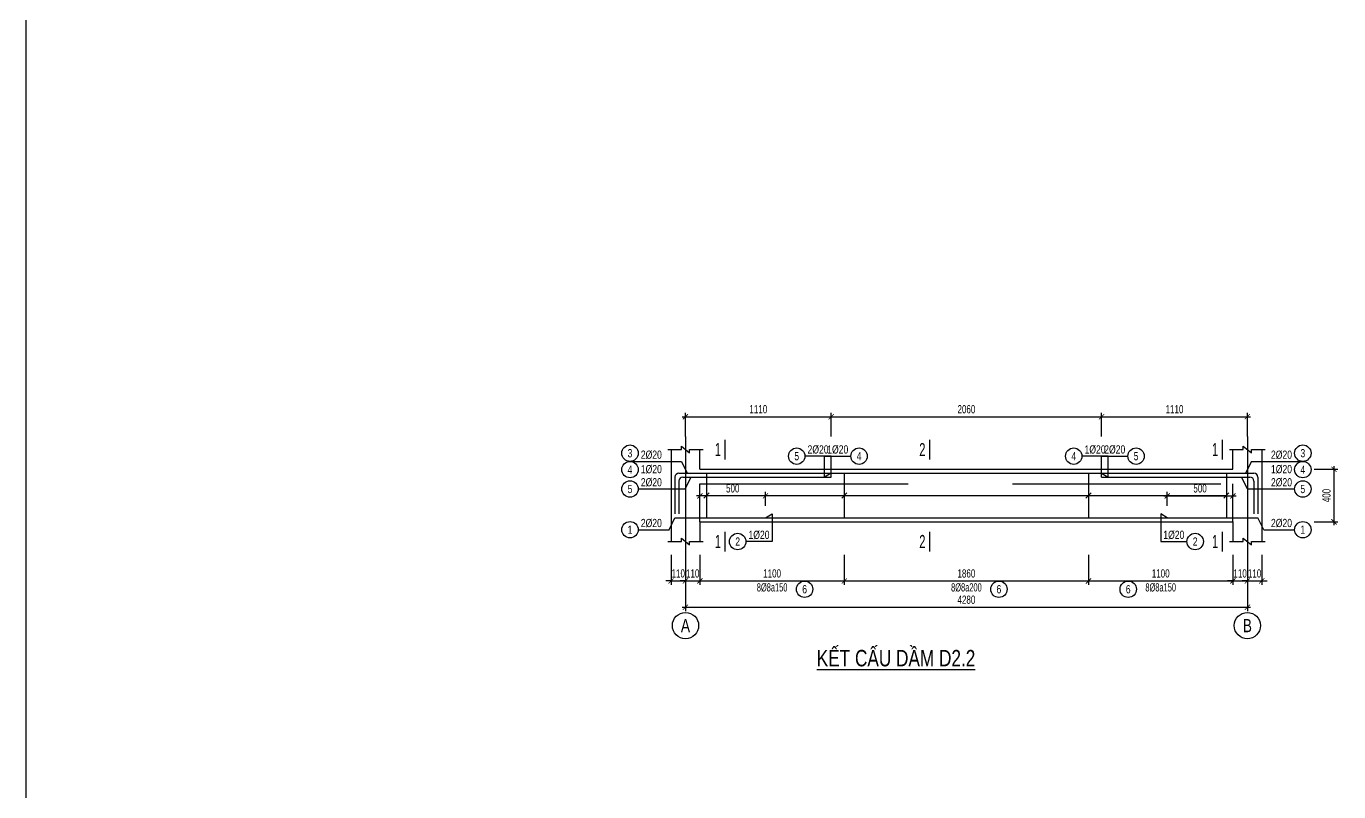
# Model space of a CAD drawing. Header units: inches. Extents: x 442278 to 842836, y -356313 to 59457.
# Drawn here: x 623288 to 633286, y -77748 to -71921 of the extents above; entities that cross this region are included whole.
import ezdxf
from ezdxf.enums import TextEntityAlignment as Align

# ---------------------------------------------------------------- set-up
doc = ezdxf.new("R2010")
doc.units = ezdxf.units.IN
doc.header["$LTSCALE"] = 250
doc.header["$MEASUREMENT"] = 0
doc.linetypes.add('CENTER', pattern=[50.8, 31.75, -6.35, 6.35, -6.35])
doc.linetypes.add('HIDDEN', pattern=[9.525, 6.35, -3.175])
for name, color, linetype in [('LA.BT', 7, 'Continuous'), ('LA.DIM', 251, 'Continuous'), ('LA.DUT', 251, 'HIDDEN'), ('LA.KHAC', 252, 'Continuous'), ('LA.MC', 6, 'Continuous'), ('LA.TC', 3, 'Continuous'), ('LA.TD', 30, 'Continuous'), ('LA.TEXT', 60, 'Continuous'), ('LA.TEXT.MC', 120, 'Continuous'), ('LA.TRUC', 251, 'CENTER'), ('XDIT-MANH', 252, 'Continuous')]:
    doc.layers.add(name, color=color, linetype=linetype)
doc.styles.add('S.BTEXT', font='arial.ttf', dxfattribs={"width": 0.75})
doc.styles.add('S.STEXT', font='arial.ttf', dxfattribs={"width": 0.7})
doc.dimstyles.new('S.DIM25', dxfattribs={"dimtxt": 62.5, "dimasz": 40, "dimexe": 30, "dimexo": 0, "dimgap": 25, "dimtad": 1, "dimdec": 0, "dimzin": 13, "dimdsep": 46, "dimtxsty": 'S.STEXT', "dimblk": 'ARCHTICK', "dimcen": 0, "dimdle": 25, "dimclrd": 251, "dimclre": 251, "dimclrt": 60, "dimadec": 0, "dimazin": 0, "dimtfac": 1, "dimtdec": 0, "dimtix": 1, "dimtmove": 2, "dimatfit": 3, "dimfxl": 1, "dimtolj": 1, "dimtzin": 13, "dimarcsym": 0})

# ---------------------------------------------------------------- blocks, each defined once
blk = doc.blocks.new('_ArchTick')
at = {"color": 0, "linetype": 'ByBlock', "const_width": 0.15}
blk.add_lwpolyline([(-0.5, -0.5), (0.5, 0.5)], dxfattribs=at)
blk = doc.blocks.new('*D776')
at = {"layer": 'DEFPOINTS', "color": 0, "transparency": 16777216}
for p in [(628309.8, -75943.2), (632589.8, -75943.2), (632589.8, -76343.2)]:
    blk.add_point(p, dxfattribs=at)
at = {"layer": 'LA.DIM', "color": 251, "lineweight": -2, "transparency": 16777216}
for p, q in [((628309.8, -75943.2), (628309.8, -76373.2)), ((632589.8, -75943.2), (632589.8, -76373.2)), ((628284.8, -76343.2), (632614.8, -76343.2))]:
    blk.add_line(p, q, dxfattribs=at)
at = {"layer": 'LA.DIM', "color": 251, "lineweight": -2, "transparency": 16777216, "xscale": 40, "yscale": 40, "zscale": 40, "rotation": 180}
blk.add_blockref('_ArchTick', (628309.8, -76343.2), dxfattribs=at)
at = {"layer": 'LA.DIM', "color": 251, "lineweight": -2, "transparency": 16777216, "xscale": 40, "yscale": 40, "zscale": 40}
blk.add_blockref('_ArchTick', (632589.8, -76343.2), dxfattribs=at)
at = {"layer": 'LA.DIM', "color": 60, "transparency": 16777216, "insert": (630449.8, -76286.3), "char_height": 62.5, "attachment_point": 5, "style": 'S.STEXT'}
blk.add_mtext('\\A1;4280', dxfattribs=at)
blk = doc.blocks.new('*D784')
at = {"layer": 'DEFPOINTS', "color": 0, "transparency": 16777216}
for p in [(628199.8, -75943.2), (628309.8, -75943.2), (628309.8, -76143.2)]:
    blk.add_point(p, dxfattribs=at)
at = {"layer": 'LA.DIM', "color": 251, "lineweight": -2, "transparency": 16777216}
for p, q in [((628199.8, -75943.2), (628199.8, -76173.2)), ((628309.8, -75943.2), (628309.8, -76173.2)), ((628199.8, -76143.2), (628159.8, -76143.2)), ((628199.8, -76143.2), (628309.8, -76143.2)), ((628309.8, -76143.2), (628349.8, -76143.2))]:
    blk.add_line(p, q, dxfattribs=at)
at = {"layer": 'LA.DIM', "color": 251, "lineweight": -2, "transparency": 16777216, "xscale": 40, "yscale": 40, "zscale": 40}
blk.add_blockref('_ArchTick', (628199.8, -76143.2), dxfattribs=at)
at = {"layer": 'LA.DIM', "color": 251, "lineweight": -2, "transparency": 16777216, "xscale": 40, "yscale": 40, "zscale": 40, "rotation": 180}
blk.add_blockref('_ArchTick', (628309.8, -76143.2), dxfattribs=at)
at = {"layer": 'LA.DIM', "color": 60, "transparency": 16777216, "insert": (628254.8, -76086.3), "char_height": 62.5, "attachment_point": 5, "style": 'S.STEXT'}
blk.add_mtext('\\A1;110', dxfattribs=at)
blk = doc.blocks.new('*D785')
at = {"layer": 'DEFPOINTS', "color": 0, "transparency": 16777216}
for p in [(628309.8, -75943.2), (628419.8, -75943.2), (628419.8, -76143.2)]:
    blk.add_point(p, dxfattribs=at)
at = {"layer": 'LA.DIM', "color": 251, "lineweight": -2, "transparency": 16777216}
for p, q in [((628309.8, -75943.2), (628309.8, -76173.2)), ((628419.8, -75943.2), (628419.8, -76173.2)), ((628309.8, -76143.2), (628269.8, -76143.2)), ((628309.8, -76143.2), (628419.8, -76143.2)), ((628419.8, -76143.2), (628459.8, -76143.2))]:
    blk.add_line(p, q, dxfattribs=at)
at = {"layer": 'LA.DIM', "color": 251, "lineweight": -2, "transparency": 16777216, "xscale": 40, "yscale": 40, "zscale": 40}
blk.add_blockref('_ArchTick', (628309.8, -76143.2), dxfattribs=at)
at = {"layer": 'LA.DIM', "color": 251, "lineweight": -2, "transparency": 16777216, "xscale": 40, "yscale": 40, "zscale": 40, "rotation": 180}
blk.add_blockref('_ArchTick', (628419.8, -76143.2), dxfattribs=at)
at = {"layer": 'LA.DIM', "color": 60, "transparency": 16777216, "insert": (628364.8, -76086.3), "char_height": 62.5, "attachment_point": 5, "style": 'S.STEXT'}
blk.add_mtext('\\A1;110', dxfattribs=at)
blk = doc.blocks.new('*D786')
at = {"layer": 'DEFPOINTS', "color": 0, "transparency": 16777216}
for p in [(632479.8, -75943.2), (632589.8, -75943.2), (632589.8, -76143.2)]:
    blk.add_point(p, dxfattribs=at)
at = {"layer": 'LA.DIM', "color": 251, "lineweight": -2, "transparency": 16777216}
for p, q in [((632479.8, -75943.2), (632479.8, -76173.2)), ((632589.8, -75943.2), (632589.8, -76173.2)), ((632479.8, -76143.2), (632439.8, -76143.2)), ((632479.8, -76143.2), (632589.8, -76143.2)), ((632589.8, -76143.2), (632629.8, -76143.2))]:
    blk.add_line(p, q, dxfattribs=at)
at = {"layer": 'LA.DIM', "color": 251, "lineweight": -2, "transparency": 16777216, "xscale": 40, "yscale": 40, "zscale": 40}
blk.add_blockref('_ArchTick', (632479.8, -76143.2), dxfattribs=at)
at = {"layer": 'LA.DIM', "color": 251, "lineweight": -2, "transparency": 16777216, "xscale": 40, "yscale": 40, "zscale": 40, "rotation": 180}
blk.add_blockref('_ArchTick', (632589.8, -76143.2), dxfattribs=at)
at = {"layer": 'LA.DIM', "color": 60, "transparency": 16777216, "insert": (632534.8, -76086.3), "char_height": 62.5, "attachment_point": 5, "style": 'S.STEXT'}
blk.add_mtext('\\A1;110', dxfattribs=at)
blk = doc.blocks.new('*D787')
at = {"layer": 'DEFPOINTS', "color": 0, "transparency": 16777216}
for p in [(632589.8, -75943.2), (632699.8, -75943.2), (632699.8, -76143.2)]:
    blk.add_point(p, dxfattribs=at)
at = {"layer": 'LA.DIM', "color": 251, "lineweight": -2, "transparency": 16777216}
for p, q in [((632589.8, -75943.2), (632589.8, -76173.2)), ((632699.8, -75943.2), (632699.8, -76173.2)), ((632589.8, -76143.2), (632549.8, -76143.2)), ((632589.8, -76143.2), (632699.8, -76143.2)), ((632699.8, -76143.2), (632739.8, -76143.2))]:
    blk.add_line(p, q, dxfattribs=at)
at = {"layer": 'LA.DIM', "color": 251, "lineweight": -2, "transparency": 16777216, "xscale": 40, "yscale": 40, "zscale": 40}
blk.add_blockref('_ArchTick', (632589.8, -76143.2), dxfattribs=at)
at = {"layer": 'LA.DIM', "color": 251, "lineweight": -2, "transparency": 16777216, "xscale": 40, "yscale": 40, "zscale": 40, "rotation": 180}
blk.add_blockref('_ArchTick', (632699.8, -76143.2), dxfattribs=at)
at = {"layer": 'LA.DIM', "color": 60, "transparency": 16777216, "insert": (632644.8, -76086.3), "char_height": 62.5, "attachment_point": 5, "style": 'S.STEXT'}
blk.add_mtext('\\A1;110', dxfattribs=at)
blk = doc.blocks.new('*D788')
at = {"layer": 'DEFPOINTS', "color": 0, "transparency": 16777216}
for p in [(628419.8, -75495.7), (628419.8, -75570.7), (628919.8, -75570.7)]:
    blk.add_point(p, dxfattribs=at)
at = {"layer": 'LA.DIM', "color": 251, "lineweight": -2, "transparency": 16777216}
for p, q in [((628419.8, -75570.7), (628419.8, -75465.7)), ((628919.8, -75570.7), (628919.8, -75465.7)), ((628944.8, -75495.7), (628394.8, -75495.7))]:
    blk.add_line(p, q, dxfattribs=at)
at = {"layer": 'LA.DIM', "color": 251, "lineweight": -2, "transparency": 16777216, "xscale": 40, "yscale": 40, "zscale": 40, "rotation": 180}
blk.add_blockref('_ArchTick', (628419.8, -75495.7), dxfattribs=at)
at = {"layer": 'LA.DIM', "color": 251, "lineweight": -2, "transparency": 16777216, "xscale": 40, "yscale": 40, "zscale": 40}
blk.add_blockref('_ArchTick', (628919.8, -75495.7), dxfattribs=at)
at = {"layer": 'LA.DIM', "color": 60, "transparency": 16777216, "insert": (628669.8, -75438.8), "char_height": 62.5, "attachment_point": 5, "style": 'S.STEXT'}
blk.add_mtext('\\A1;500', dxfattribs=at)
blk = doc.blocks.new('*D789')
at = {"layer": 'DEFPOINTS', "color": 0, "transparency": 16777216}
for p in [(631979.8, -75570.7), (632479.8, -75495.7), (632479.8, -75570.7)]:
    blk.add_point(p, dxfattribs=at)
at = {"layer": 'LA.DIM', "color": 251, "lineweight": -2, "transparency": 16777216}
for p, q in [((631979.8, -75570.7), (631979.8, -75465.7)), ((632479.8, -75570.7), (632479.8, -75465.7)), ((631954.8, -75495.7), (632504.8, -75495.7))]:
    blk.add_line(p, q, dxfattribs=at)
at = {"layer": 'LA.DIM', "color": 251, "lineweight": -2, "transparency": 16777216, "xscale": 40, "yscale": 40, "zscale": 40, "rotation": 180}
blk.add_blockref('_ArchTick', (631979.8, -75495.7), dxfattribs=at)
at = {"layer": 'LA.DIM', "color": 251, "lineweight": -2, "transparency": 16777216, "xscale": 40, "yscale": 40, "zscale": 40}
blk.add_blockref('_ArchTick', (632479.8, -75495.7), dxfattribs=at)
at = {"layer": 'LA.DIM', "color": 60, "transparency": 16777216, "insert": (632229.8, -75438.8), "char_height": 62.5, "attachment_point": 5, "style": 'S.STEXT'}
blk.add_mtext('\\A1;500', dxfattribs=at)
blk = doc.blocks.new('*D773')
at = {"layer": 'DEFPOINTS', "color": 0, "transparency": 16777216}
for p in [(629419.8, -74893.2), (628309.8, -75043.2), (629419.8, -75043.2)]:
    blk.add_point(p, dxfattribs=at)
at = {"layer": 'LA.DIM', "color": 251, "lineweight": -2, "transparency": 16777216}
for p, q in [((628309.8, -75043.2), (628309.8, -74863.2)), ((629419.8, -75043.2), (629419.8, -74863.2)), ((628284.8, -74893.2), (629444.8, -74893.2))]:
    blk.add_line(p, q, dxfattribs=at)
at = {"layer": 'LA.DIM', "color": 251, "lineweight": -2, "transparency": 16777216, "xscale": 40, "yscale": 40, "zscale": 40, "rotation": 180}
blk.add_blockref('_ArchTick', (628309.8, -74893.2), dxfattribs=at)
at = {"layer": 'LA.DIM', "color": 251, "lineweight": -2, "transparency": 16777216, "xscale": 40, "yscale": 40, "zscale": 40}
blk.add_blockref('_ArchTick', (629419.8, -74893.2), dxfattribs=at)
at = {"layer": 'LA.DIM', "color": 60, "transparency": 16777216, "insert": (628864.8, -74836.3), "char_height": 62.5, "attachment_point": 5, "style": 'S.STEXT'}
blk.add_mtext('\\A1;1110', dxfattribs=at)
blk = doc.blocks.new('*D774')
at = {"layer": 'DEFPOINTS', "color": 0, "transparency": 16777216}
for p in [(631479.8, -74893.2), (629419.8, -75043.2), (631479.8, -75043.2)]:
    blk.add_point(p, dxfattribs=at)
at = {"layer": 'LA.DIM', "color": 251, "lineweight": -2, "transparency": 16777216}
for p, q in [((629419.8, -75043.2), (629419.8, -74863.2)), ((631479.8, -75043.2), (631479.8, -74863.2)), ((629394.8, -74893.2), (631504.8, -74893.2))]:
    blk.add_line(p, q, dxfattribs=at)
at = {"layer": 'LA.DIM', "color": 251, "lineweight": -2, "transparency": 16777216, "xscale": 40, "yscale": 40, "zscale": 40, "rotation": 180}
blk.add_blockref('_ArchTick', (629419.8, -74893.2), dxfattribs=at)
at = {"layer": 'LA.DIM', "color": 251, "lineweight": -2, "transparency": 16777216, "xscale": 40, "yscale": 40, "zscale": 40}
blk.add_blockref('_ArchTick', (631479.8, -74893.2), dxfattribs=at)
at = {"layer": 'LA.DIM', "color": 60, "transparency": 16777216, "insert": (630449.8, -74836.3), "char_height": 62.5, "attachment_point": 5, "style": 'S.STEXT'}
blk.add_mtext('\\A1;2060', dxfattribs=at)
blk = doc.blocks.new('*D775')
at = {"layer": 'DEFPOINTS', "color": 0, "transparency": 16777216}
for p in [(632589.8, -74893.2), (631479.8, -75043.2), (632589.8, -75043.2)]:
    blk.add_point(p, dxfattribs=at)
at = {"layer": 'LA.DIM', "color": 251, "lineweight": -2, "transparency": 16777216}
for p, q in [((631479.8, -75043.2), (631479.8, -74863.2)), ((632589.8, -75043.2), (632589.8, -74863.2)), ((631454.8, -74893.2), (632614.8, -74893.2))]:
    blk.add_line(p, q, dxfattribs=at)
at = {"layer": 'LA.DIM', "color": 251, "lineweight": -2, "transparency": 16777216, "xscale": 40, "yscale": 40, "zscale": 40, "rotation": 180}
blk.add_blockref('_ArchTick', (631479.8, -74893.2), dxfattribs=at)
at = {"layer": 'LA.DIM', "color": 251, "lineweight": -2, "transparency": 16777216, "xscale": 40, "yscale": 40, "zscale": 40}
blk.add_blockref('_ArchTick', (632589.8, -74893.2), dxfattribs=at)
at = {"layer": 'LA.DIM', "color": 60, "transparency": 16777216, "insert": (632034.8, -74836.3), "char_height": 62.5, "attachment_point": 5, "style": 'S.STEXT'}
blk.add_mtext('\\A1;1110', dxfattribs=at)
blk = doc.blocks.new('*D777')
at = {"layer": 'DEFPOINTS', "color": 0, "transparency": 16777216}
for p in [(628419.8, -75943.2), (629519.8, -75943.2), (629519.8, -76143.2)]:
    blk.add_point(p, dxfattribs=at)
at = {"layer": 'LA.DIM', "color": 251, "lineweight": -2, "transparency": 16777216}
for p, q in [((628419.8, -75943.2), (628419.8, -76173.2)), ((629519.8, -75943.2), (629519.8, -76173.2)), ((628394.8, -76143.2), (629544.8, -76143.2))]:
    blk.add_line(p, q, dxfattribs=at)
at = {"layer": 'LA.DIM', "color": 251, "lineweight": -2, "transparency": 16777216, "xscale": 40, "yscale": 40, "zscale": 40, "rotation": 180}
blk.add_blockref('_ArchTick', (628419.8, -76143.2), dxfattribs=at)
at = {"layer": 'LA.DIM', "color": 251, "lineweight": -2, "transparency": 16777216, "xscale": 40, "yscale": 40, "zscale": 40}
blk.add_blockref('_ArchTick', (629519.8, -76143.2), dxfattribs=at)
at = {"layer": 'LA.DIM', "color": 60, "transparency": 16777216, "insert": (628969.8, -76086.3), "char_height": 62.5, "attachment_point": 5, "style": 'S.STEXT'}
blk.add_mtext('\\A1;1100', dxfattribs=at)
blk = doc.blocks.new('*D778')
at = {"layer": 'DEFPOINTS', "color": 0, "transparency": 16777216}
for p in [(629519.8, -75943.2), (631379.8, -75943.2), (631379.8, -76143.2)]:
    blk.add_point(p, dxfattribs=at)
at = {"layer": 'LA.DIM', "color": 251, "lineweight": -2, "transparency": 16777216}
for p, q in [((629519.8, -75943.2), (629519.8, -76173.2)), ((631379.8, -75943.2), (631379.8, -76173.2)), ((629494.8, -76143.2), (631404.8, -76143.2))]:
    blk.add_line(p, q, dxfattribs=at)
at = {"layer": 'LA.DIM', "color": 251, "lineweight": -2, "transparency": 16777216, "xscale": 40, "yscale": 40, "zscale": 40, "rotation": 180}
blk.add_blockref('_ArchTick', (629519.8, -76143.2), dxfattribs=at)
at = {"layer": 'LA.DIM', "color": 251, "lineweight": -2, "transparency": 16777216, "xscale": 40, "yscale": 40, "zscale": 40}
blk.add_blockref('_ArchTick', (631379.8, -76143.2), dxfattribs=at)
at = {"layer": 'LA.DIM', "color": 60, "transparency": 16777216, "insert": (630449.8, -76086.3), "char_height": 62.5, "attachment_point": 5, "style": 'S.STEXT'}
blk.add_mtext('\\A1;1860', dxfattribs=at)
blk = doc.blocks.new('*D779')
at = {"layer": 'DEFPOINTS', "color": 0, "transparency": 16777216}
for p in [(631379.8, -75943.2), (632479.8, -75943.2), (632479.8, -76143.2)]:
    blk.add_point(p, dxfattribs=at)
at = {"layer": 'LA.DIM', "color": 251, "lineweight": -2, "transparency": 16777216}
for p, q in [((631379.8, -75943.2), (631379.8, -76173.2)), ((632479.8, -75943.2), (632479.8, -76173.2)), ((631354.8, -76143.2), (632504.8, -76143.2))]:
    blk.add_line(p, q, dxfattribs=at)
at = {"layer": 'LA.DIM', "color": 251, "lineweight": -2, "transparency": 16777216, "xscale": 40, "yscale": 40, "zscale": 40, "rotation": 180}
blk.add_blockref('_ArchTick', (631379.8, -76143.2), dxfattribs=at)
at = {"layer": 'LA.DIM', "color": 251, "lineweight": -2, "transparency": 16777216, "xscale": 40, "yscale": 40, "zscale": 40}
blk.add_blockref('_ArchTick', (632479.8, -76143.2), dxfattribs=at)
at = {"layer": 'LA.DIM', "color": 60, "transparency": 16777216, "insert": (631929.8, -76086.3), "char_height": 62.5, "attachment_point": 5, "style": 'S.STEXT'}
blk.add_mtext('\\A1;1100', dxfattribs=at)
blk = doc.blocks.new('*D780')
at = {"layer": 'DEFPOINTS', "color": 0, "transparency": 16777216}
for p in [(633099.8, -75293.2), (633099.8, -75693.2), (633249.8, -75693.2)]:
    blk.add_point(p, dxfattribs=at)
at = {"layer": 'LA.DIM', "color": 251, "lineweight": -2, "transparency": 16777216}
for p, q in [((633249.8, -75268.2), (633249.8, -75718.2)), ((633099.8, -75293.2), (633279.8, -75293.2)), ((633099.8, -75693.2), (633279.8, -75693.2))]:
    blk.add_line(p, q, dxfattribs=at)
at = {"layer": 'LA.DIM', "color": 251, "lineweight": -2, "transparency": 16777216, "xscale": 40, "yscale": 40, "zscale": 40}
for p, rotation in [((633249.8, -75293.2), 90), ((633249.8, -75693.2), 270)]:
    blk.add_blockref('_ArchTick', p, dxfattribs=dict(at, rotation=rotation))
at = {"layer": 'LA.DIM', "color": 60, "transparency": 16777216, "insert": (633192.9, -75493.2), "char_height": 62.5, "attachment_point": 5, "rotation": 90, "style": 'S.STEXT'}
blk.add_mtext('\\A1;400', dxfattribs=at)

msp = doc.modelspace()

# ---------------------------------------------------------------- linework, layer by layer
at = {"layer": 'LA.BT'}
for p, q in [((628199.85, -75143.17), (628199.85, -75843.17)), ((628419.85, -75293.17), (628419.85, -75143.17)), ((632479.85, -75293.17), (632479.85, -75143.17)), ((632699.85, -75143.17), (632699.85, -75843.17)), ((628419.85, -75293.17), (632479.85, -75293.17)), ((628419.85, -75693.17), (632479.85, -75693.17)), ((628419.85, -75693.17), (628419.85, -75843.17)), ((632479.85, -75693.17), (632479.85, -75843.17))]:
    msp.add_line(p, q, dxfattribs=at)
at = {"layer": 'LA.DUT'}
for p, q in [((628419.85, -75403.17), (632479.85, -75403.17)), ((628419.85, -75693.17), (628419.85, -75403.17)), ((632479.85, -75693.17), (632479.85, -75403.17))]:
    msp.add_line(p, q, dxfattribs=at)
at = {"layer": 'LA.KHAC'}
for p, q in [((627887.35, -75233.17), (628278.6, -75233.17)), ((628278.6, -75233.17), (628323.6, -75323.17)), ((629419.85, -75193.17), (629219.85, -75193.17)), ((629369.85, -75193.17), (629569.85, -75193.17)), ((629369.85, -75353.17), (629369.85, -75193.17)), ((629419.85, -75353.17), (629419.85, -75193.17)), ((631529.85, -75193.17), (631329.85, -75193.17)), ((631479.85, -75193.17), (631679.85, -75193.17)), ((631479.85, -75353.17), (631479.85, -75193.17)), ((631529.85, -75353.17), (631529.85, -75193.17)), ((632621.1, -75233.17), (632576.1, -75323.17)), ((632621.1, -75233.17), (633012.35, -75233.17)), ((628308.6, -75443.17), (628353.6, -75353.17)), ((632591.1, -75443.17), (632546.1, -75353.17)), ((627949.85, -75443.17), (628308.6, -75443.17)), ((632591.1, -75443.17), (632949.85, -75443.17)), ((628469.85, -75493.17), (632429.85, -75493.17)), ((628184.85, -75753.17), (628229.85, -75663.17)), ((628969.85, -75633.17), (628969.85, -75843.17)), ((631929.85, -75633.17), (631929.85, -75843.17)), ((632714.85, -75753.17), (632669.85, -75663.17)), ((627949.85, -75753.17), (628184.85, -75753.17)), ((632714.85, -75753.17), (632949.85, -75753.17)), ((628969.85, -75843.17), (628769.85, -75843.17)), ((631929.85, -75843.17), (632129.85, -75843.17))]:
    msp.add_line(p, q, dxfattribs=at)
at = {"layer": 'LA.KHAC', "color": 3}
for p, q in [((628449.85, -75513.17), (628489.85, -75473.17)), ((629499.85, -75513.17), (629539.85, -75473.17)), ((631359.85, -75513.17), (631399.85, -75473.17)), ((632409.85, -75513.17), (632449.85, -75473.17))]:
    msp.add_line(p, q, dxfattribs=at)
at = {"layer": 'LA.KHAC'}
for points in [[(628174.85, -75143.17), (628278.6, -75143.17), (628278.6, -75118.17), (628341.1, -75168.17), (628341.1, -75143.17), (628444.85, -75143.17)], [(632454.85, -75143.17), (632558.6, -75143.17), (632558.6, -75118.17), (632621.1, -75168.17), (632621.1, -75143.17), (632724.85, -75143.17)], [(628174.85, -75843.17), (628278.6, -75843.17), (628278.6, -75818.17), (628341.1, -75868.17), (628341.1, -75843.17), (628444.85, -75843.17)], [(632454.85, -75843.17), (632558.6, -75843.17), (632558.6, -75818.17), (632621.1, -75868.17), (632621.1, -75843.17), (632724.85, -75843.17)]]:
    msp.add_lwpolyline(points, dxfattribs=at)
for centre, radius in [((627887.35, -75170.67), 62.5), ((629157.35, -75193.17), 62.5), ((629632.35, -75193.17), 62.5), ((631267.35, -75193.17), 62.5), ((631742.35, -75193.17), 62.5), ((633012.35, -75170.67), 62.5), ((627887.35, -75295.67), 62.5), ((633012.35, -75295.67), 62.5), ((627887.35, -75443.17), 62.5), ((633012.35, -75443.17), 62.5), ((627887.35, -75753.17), 62.5), ((628707.35, -75843.17), 62.5), ((632192.35, -75843.17), 62.5), ((633012.35, -75753.17), 62.5), ((629217.35, -76206.17), 62.5), ((630697.35, -76206.17), 62.5), ((631682.35, -76206.17), 62.5), ((628309.85, -76483.17), 100), ((632589.85, -76483.17), 100)]:
    msp.add_circle(centre, radius, dxfattribs=at)
at = {"layer": 'LA.MC'}
for p, q in [((628613.18, -75218.17), (628613.18, -75068.17)), ((630170.68, -75218.17), (630170.68, -75068.17)), ((632400.68, -75218.17), (632400.68, -75068.17)), ((628613.18, -75918.17), (628613.18, -75768.17)), ((630170.68, -75918.17), (630170.68, -75768.17)), ((632400.68, -75918.17), (632400.68, -75768.17))]:
    msp.add_line(p, q, dxfattribs=at)
at = {"layer": 'LA.TC'}
for p, q in [((628229.85, -75353.17), (628229.85, -75633.17)), ((628259.85, -75323.17), (632639.85, -75323.17)), ((628259.85, -75323.17), (629419.85, -75323.17)), ((628259.85, -75383.17), (628259.85, -75633.17)), ((628289.85, -75353.17), (629419.85, -75353.17)), ((629419.85, -75323.17), (629369.85, -75353.17)), ((631479.85, -75323.17), (632639.85, -75323.17)), ((631479.85, -75323.17), (631529.85, -75353.17)), ((631479.85, -75353.17), (632609.85, -75353.17)), ((632639.85, -75383.17), (632639.85, -75633.17)), ((632669.85, -75353.17), (632669.85, -75633.17)), ((628229.85, -75663.17), (632669.85, -75663.17)), ((628919.85, -75663.17), (628969.85, -75633.17)), ((628919.85, -75663.17), (631979.85, -75663.17)), ((631979.85, -75663.17), (631929.85, -75633.17))]:
    msp.add_line(p, q, dxfattribs=at)
for centre, start, end in [((628259.85, -75353.17), 90, 180), ((628289.85, -75383.17), 90, 180), ((632609.85, -75383.17), 0, 90), ((632639.85, -75353.17), 0, 90)]:
    msp.add_arc(centre, 30, start, end, dxfattribs=at)
at = {"layer": 'LA.TD'}
for p, q in [((628469.85, -75323.17), (628469.85, -75663.17)), ((629519.85, -75323.17), (629519.85, -75663.17)), ((631379.85, -75323.17), (631379.85, -75663.17)), ((632429.85, -75323.17), (632429.85, -75663.17))]:
    msp.add_line(p, q, dxfattribs=at)
at = {"layer": 'LA.TRUC'}
for p, q in [((628309.85, -75043.17), (628309.85, -75943.17)), ((632589.85, -75043.17), (632589.85, -75943.17))]:
    msp.add_line(p, q, dxfattribs=at)
at = {"layer": 'XDIT-MANH'}
msp.add_lwpolyline([(623288.27, -66055.23), (653381.5, -66055.23), (653381.5, -84965.66), (623288.27, -84965.66)], close=True, dxfattribs=at)

# ---------------------------------------------------------------- texts
at = {"layer": 'LA.TEXT', "style": 'S.STEXT', "width": 0.75}
for s, p in [('3', (627887.35, -75170.67)), ('5', (629157.35, -75193.17)), ('4', (629632.35, -75193.17)), ('4', (631267.35, -75193.17)), ('5', (631742.35, -75193.17)), ('3', (633012.35, -75170.67)), ('4', (627887.35, -75295.67)), ('4', (633012.35, -75295.67)), ('5', (627887.35, -75443.17)), ('5', (633012.35, -75443.17)), ('1', (627887.35, -75753.17)), ('1', (633012.35, -75753.17)), ('2', (628707.35, -75843.17)), ('2', (632192.35, -75843.17)), ('6', (629217.35, -76206.17)), ('6', (630697.35, -76206.17)), ('6', (631682.35, -76206.17))]:
    msp.add_text(s, height=62.5, dxfattribs=at).set_placement(p, align=Align.MIDDLE_CENTER)
at = {"layer": 'LA.TEXT', "style": 'S.STEXT'}
for s, width, p in [('2%%c20', 0.75, (628049.85, -75213.17)), ('2%%c20', 0.75, (629319.85, -75173.17)), ('1%%c20', 0.75, (629469.85, -75173.17)), ('1%%c20', 0.75, (631429.85, -75173.17)), ('2%%c20', 0.75, (631579.85, -75173.17)), ('2%%c20', 0.75, (632849.85, -75213.17)), ('1%%c20', 0.75, (628049.85, -75323.17)), ('1%%c20', 0.75, (632849.85, -75323.17)), ('2%%c20', 0.75, (628049.85, -75423.17)), ('2%%c20', 0.75, (632849.85, -75423.17)), ('2%%c20', 0.75, (628049.85, -75733.17)), ('2%%c20', 0.75, (632849.85, -75733.17)), ('1%%c20', 0.75, (628869.85, -75823.17)), ('1%%c20', 0.75, (632029.85, -75823.17)), ('8%%c8a150', 0.65, (628969.85, -76223.17)), ('8%%c8a200', 0.65, (630449.85, -76223.17)), ('8%%c8a150', 0.65, (631929.85, -76223.17))]:
    msp.add_text(s, height=62.5, dxfattribs=dict(at, width=width)).set_placement(p, align=Align.CENTER)
at = {"layer": 'LA.TEXT', "color": 4, "style": 'S.BTEXT', "width": 0.75}
for s, p in [('A', (628309.85, -76483.17)), ('B', (632589.85, -76483.17))]:
    msp.add_text(s, height=100, dxfattribs=at).set_placement(p, align=Align.MIDDLE_CENTER)
msp.add_text('%%uKẾT CẤU DẦM D2.2', height=125, dxfattribs=at).set_placement((629309.85, -76793.17))
at = {"layer": 'LA.TEXT.MC', "style": 'S.BTEXT', "width": 0.6}
for s, p in [('1', (628579.85, -75193.17)), ('2', (630137.35, -75193.17)), ('1', (632367.35, -75193.17)), ('1', (628579.85, -75893.17)), ('2', (630137.35, -75893.17)), ('1', (632367.35, -75893.17))]:
    msp.add_text(s, height=100, dxfattribs=at).set_placement(p, align=Align.RIGHT)

# ---------------------------------------------------------------- dimensions: what is measured, and where the dimension line sits
at = {"layer": 'LA.DIM'}
for base, p1, p2, picture, middle in [((629419.85, -74893.17), (628309.85, -75043.17), (629419.85, -75043.17), '*D773', (628864.85, -74836.26)), ((631479.85, -74893.17), (629419.85, -75043.17), (631479.85, -75043.17), '*D774', (630449.85, -74836.26)), ((632589.85, -74893.17), (631479.85, -75043.17), (632589.85, -75043.17), '*D775', (632034.85, -74836.26)), ((628419.85, -75495.67), (628919.85, -75570.67), (628419.85, -75570.67), '*D788', (628669.85, -75438.76)), ((632479.85, -75495.67), (631979.85, -75570.67), (632479.85, -75570.67), '*D789', (632229.85, -75438.76)), ((628309.85, -76143.17), (628199.85, -75943.17), (628309.85, -75943.17), '*D784', (628254.85, -76086.26)), ((628419.85, -76143.17), (628309.85, -75943.17), (628419.85, -75943.17), '*D785', (628364.85, -76086.26)), ((632589.85, -76343.17), (628309.85, -75943.17), (632589.85, -75943.17), '*D776', (630449.85, -76286.26)), ((629519.85, -76143.17), (628419.85, -75943.17), (629519.85, -75943.17), '*D777', (628969.85, -76086.26)), ((631379.85, -76143.17), (629519.85, -75943.17), (631379.85, -75943.17), '*D778', (630449.85, -76086.26)), ((632479.85, -76143.17), (631379.85, -75943.17), (632479.85, -75943.17), '*D779', (631929.85, -76086.26)), ((632589.85, -76143.17), (632479.85, -75943.17), (632589.85, -75943.17), '*D786', (632534.85, -76086.26)), ((632699.85, -76143.17), (632589.85, -75943.17), (632699.85, -75943.17), '*D787', (632644.85, -76086.26))]:
    dim = msp.add_linear_dim(base=base, p1=p1, p2=p2, dimstyle='S.DIM25', dxfattribs=at)
    dim.commit()
    dim.dimension.update_dxf_attribs({"geometry": picture, "text_midpoint": middle})
dim = msp.add_linear_dim(base=(633249.85, -75693.17), p1=(633099.85, -75293.17), p2=(633099.85, -75693.17), angle=90, dimstyle='S.DIM25', dxfattribs=at)
dim.commit()
dim.dimension.update_dxf_attribs({"geometry": '*D780', "text_midpoint": (633192.94, -75493.17)})

doc.saveas('drawing.dxf')
